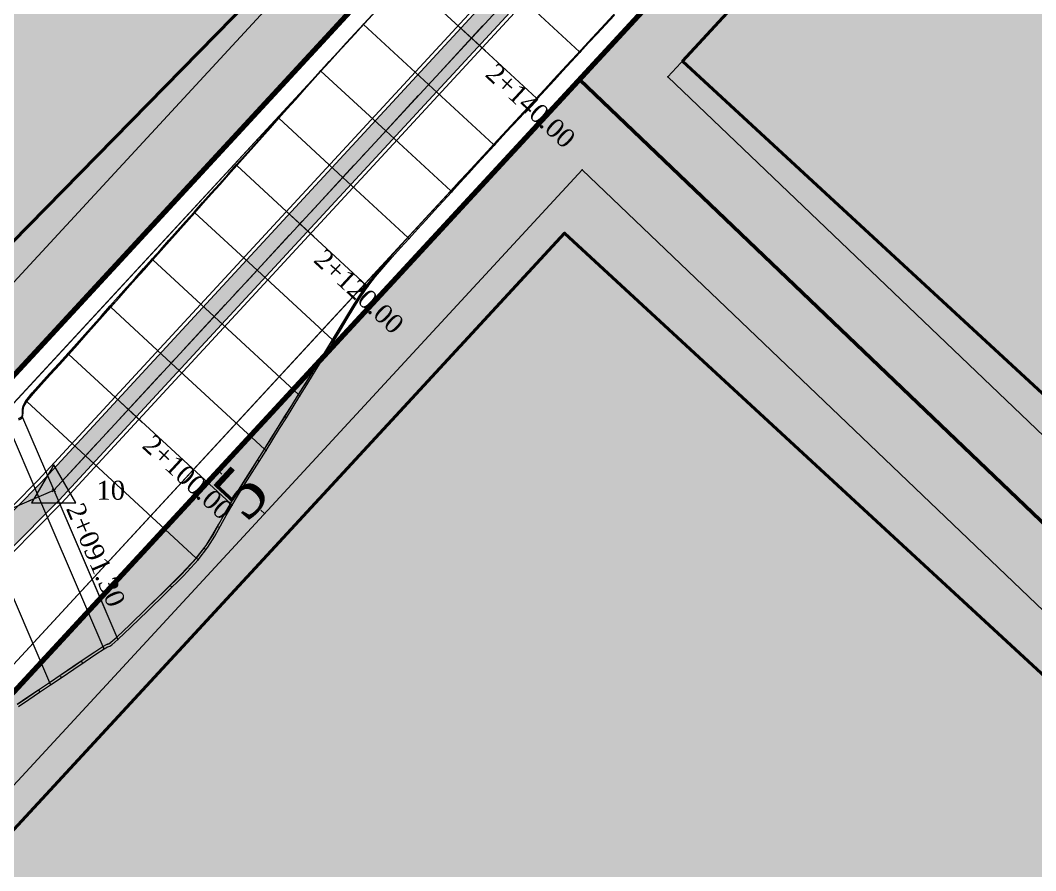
# Model space of a CAD drawing. Header units: metres. Extents: x 478603 to 489313, y 4282657 to 4289463.
# Drawn here: x 480019.6 to 480099.9, y 4286596.5 to 4286663.8 of the extents above; entities that cross this region are included whole.
import ezdxf

# ---------------------------------------------------------------- set-up
doc = ezdxf.new("R2010")
doc.units = ezdxf.units.M
for name, color, linetype, lineweight in [('102', 18, 'Continuous', 50), ('ADAKENARI', 18, 'Continuous', 0), ('EKS_2', 5, 'Continuous', 0), ('EKSENLER', 3, 'Continuous', 0), ('HDA_2', 30, 'Continuous', 0), ('HDO_2', 30, 'Continuous', 0), ('KALDIRIM', 11, 'Continuous', 0), ('KYA_2', 1, 'Continuous', 20), ('KYO_2', 1, 'Continuous', 20), ('P_ALAN', 143, 'Continuous', 0), ('P_U_KNL', 143, 'Continuous', 0), ('PARSEL_ALAN', 254, 'Continuous', 0), ('PARSEL_SERA_ALAN', 9, 'Continuous', 40), ('PL_ALİNMAN', 1, 'Continuous', 0), ('PL_ENKESIT', 1, 'Continuous', 0), ('PL_KM', 4, 'Continuous', 0), ('PL_KMYAZI', 30, 'Continuous', 0), ('PL_SEMBOL', 7, 'Continuous', 0), ('PL_SOME', 7, 'Continuous', 0), ('PL_TOTFKM', 7, 'Continuous', 0), ('RAKORDMAN', 3, 'Continuous', 0), ('ROL_CEPHE', 1, 'Continuous', 0), ('SEV_KYA_HDA', 3, 'Continuous', 0), ('SEV_KYO_HDO', 3, 'Continuous', 0), ('SNR_YAPIYAK', 18, 'Continuous', 0), ('YKA_2', 33, 'Continuous', 0), ('YKO_2', 33, 'Continuous', 0)]:
    doc.layers.add(name, color=color, linetype=linetype, lineweight=lineweight)
doc.styles.get("Standard").update_dxf_attribs({"font": 'times.ttf'})

# ---------------------------------------------------------------- blocks, each defined once
blk = doc.blocks.new('3')
at = {"layer": 'PL_SEMBOL'}
for p, q in [((0, 2), (-1.75, -1)), ((1.75, -1), (0, 2)), ((0.125, 0.125), (-0.125, -0.125)), ((-0.125, 0.125), (0.125, -0.125)), ((-1.75, -1), (1.75, -1))]:
    blk.add_line(p, q, dxfattribs=at)

msp = doc.modelspace()

# ---------------------------------------------------------------- hatches: boundary and pattern name
at = {"layer": 'P_ALAN'}
msp.add_hatch(color=256, dxfattribs=at).paths.add_polyline_path([(479966.483, 4286601.829), (479972.056, 4286602.26), (479977.621, 4286603.093), (479983.113, 4286604.319), (479988.503, 4286605.933), (479993.765, 4286607.926), (479998.872, 4286610.289), (480003.797, 4286613.01), (480008.517, 4286616.074), (480013.006, 4286619.467), (480017.243, 4286623.17), (480021.217, 4286627.178), (480093.779, 4286705.763), (480549.809, 4287199.572), (480551.173, 4287201.101), (480552.477, 4287202.669), (480553.727, 4287204.282), (480554.92, 4287205.937), (480556.055, 4287207.632), (480557.131, 4287209.365), (480558.146, 4287211.135), (480559.099, 4287212.939), (480560.883, 4287212.034), (480560.88, 4287212.027), (480559.898, 4287210.17), (480558.848, 4287208.34), (480557.736, 4287206.548), (480556.562, 4287204.795), (480555.329, 4287203.084), (480554.037, 4287201.417), (480552.688, 4287199.795), (480551.29, 4287198.228), (480095.248, 4286704.406), (480022.662, 4286625.795), (480018.612, 4286621.711), (480014.269, 4286617.914), (480009.666, 4286614.435), (480004.827, 4286611.294), (479999.776, 4286608.504), (479994.54, 4286606.081), (479989.145, 4286604.037), (479983.618, 4286602.382), (479977.987, 4286601.125), (479972.281, 4286600.272), (479966.534, 4286599.827)])
msp.add_hatch(color=256, dxfattribs=at).paths.add_polyline_path([(479966.483, 4286601.829), (479972.056, 4286602.26), (479977.621, 4286603.093), (479983.113, 4286604.319), (479988.503, 4286605.933), (479993.765, 4286607.926), (479998.872, 4286610.289), (480003.797, 4286613.01), (480008.517, 4286616.074), (480013.006, 4286619.467), (480017.243, 4286623.17), (480021.217, 4286627.178), (480093.779, 4286705.763), (480549.809, 4287199.572), (480551.173, 4287201.101), (480552.477, 4287202.669), (480553.727, 4287204.282), (480554.92, 4287205.937), (480556.055, 4287207.632), (480557.131, 4287209.365), (480558.146, 4287211.135), (480559.099, 4287212.939), (480560.883, 4287212.034), (480560.88, 4287212.027), (480559.898, 4287210.17), (480558.848, 4287208.34), (480557.736, 4287206.548), (480556.562, 4287204.795), (480555.329, 4287203.084), (480554.037, 4287201.417), (480552.688, 4287199.795), (480551.29, 4287198.228), (480095.248, 4286704.406), (480022.662, 4286625.795), (480018.612, 4286621.711), (480014.269, 4286617.914), (480009.666, 4286614.435), (480004.827, 4286611.294), (479999.776, 4286608.504), (479994.54, 4286606.081), (479989.145, 4286604.037), (479983.618, 4286602.382), (479977.987, 4286601.125), (479972.281, 4286600.272), (479966.534, 4286599.827)])
at = {"layer": 'PARSEL_ALAN'}
for points in [[(480078.311, 4286699.837), (479971.142, 4286804.883), (479900.346, 4286874.278), (479861.071, 4286808.338), (479812.842, 4286763.208), (479817.488, 4286745.78), (479905.098, 4286638.581), (479912.78, 4286632.567), (479936.619, 4286621.258), (479964.909, 4286615.632), (479987.515, 4286620.31), (480010.844, 4286629.888), (480018.861, 4286635.461)], [(480169.869, 4286557.575), (480063.817, 4286659.084), (480253.132, 4286864.087), (480260.136, 4286864.303), (480362.619, 4286766.297)], [(480169.869, 4286557.575), (480063.817, 4286659.084), (480010.797, 4286601.67), (479969.835, 4286582.554), (479961.602, 4286576.95), (479960.631, 4286570.264), (480064.323, 4286443.282)]]:
    msp.add_hatch(color=256, dxfattribs=at).paths.add_polyline_path(points)
at = {"layer": 'PARSEL_SERA_ALAN'}
for points in [[(480071.345, 4286699.663), (480010.865, 4286637.962), (480007.294, 4286641.462), (480000.574, 4286634.606), (479997.003, 4286638.106), (479990.283, 4286631.25), (479986.713, 4286634.75), (479979.993, 4286627.894), (479976.422, 4286631.394), (479969.702, 4286624.538), (479962.561, 4286631.538), (479955.841, 4286624.683), (479945.128, 4286635.183), (479938.408, 4286628.327), (479920.555, 4286645.827), (479913.835, 4286638.971), (479903.123, 4286649.471), (479909.843, 4286656.327), (479845.57, 4286719.327), (479852.29, 4286726.183), (479820.154, 4286757.683), (479880.634, 4286819.385), (479877.063, 4286822.885), (479890.503, 4286836.596), (479886.932, 4286840.096), (479900.372, 4286853.808), (479896.802, 4286857.308), (479903.522, 4286864.164)], [(480353.89, 4286767.722), (480170.712, 4286569.365), (480071.974, 4286660.547), (480255.152, 4286858.905)], [(480066.396, 4286452.897), (480052.29, 4286465.923), (480055.683, 4286469.596), (480034.524, 4286489.135), (480037.917, 4286492.808), (480009.706, 4286518.86), (480013.098, 4286522.534), (479984.887, 4286548.586), (479988.279, 4286552.259), (479967.121, 4286571.798), (479970.513, 4286575.471), (479977.566, 4286568.958), (479994.527, 4286587.325), (480001.58, 4286580.812), (480062.639, 4286646.931), (480161.377, 4286555.749)]]:
    msp.add_hatch(color=256, dxfattribs=at).paths.add_polyline_path(points)

# ---------------------------------------------------------------- linework, layer by layer
at = {"layer": '102'}
msp.add_line((480169.869, 4286557.575, 960.856), (480063.817, 4286659.084, 952.12), dxfattribs=at)
at = {"layer": 'ADAKENARI', "lineweight": 200}
for p, q in [((480251.027, 4286886.865), (480018.861, 4286635.461)), ((480010.797, 4286601.67), (480253.132, 4286864.087))]:
    msp.add_line(p, q, dxfattribs=at)
at = {"layer": 'EKS_2'}
for p in [(480055.279, 4286662.367, 951.682), (480051.887, 4286658.694, 951.813), (480048.494, 4286655.021, 951.944), (480045.102, 4286651.347, 952.075), (480041.71, 4286647.674, 952.205), (480038.318, 4286644.001, 952.336), (480034.926, 4286640.328, 952.467), (480031.533, 4286636.654, 952.597), (480028.141, 4286632.981, 952.728), (480024.749, 4286629.308, 952.859), (480021.044, 4286626.077, 952.989), (480022.239, 4286626.589, 952.955)]:
    msp.add_point(p, dxfattribs=at)
at = {"layer": 'EKSENLER'}
for p, q in [((480022.239, 4286626.59), (480259.349, 4286883.348)), ((479945.838, 4286593.788, 953.725), (480022.239, 4286626.59, 953.504))]:
    msp.add_line(p, q, dxfattribs=at)
at = {"layer": 'HDA_2'}
msp.add_polyline3d([(480019.362, 4286609.664, 952.861), (480020.199, 4286610.227, 952.839), (480021.044, 4286610.796, 952.816), (480021.912, 4286611.382, 952.793), (480022.82, 4286611.999, 952.769), (480023.744, 4286612.627, 952.745), (480024.65, 4286613.241, 952.721), (480025.487, 4286613.806, 952.698), (480026.131, 4286614.228, 952.682), (480026.419, 4286614.389, 952.674), (480026.525, 4286614.42, 952.672), (480026.6, 4286614.44, 952.67), (480026.764, 4286614.553, 952.666), (480027.228, 4286614.968, 952.653), (480028.255, 4286615.945, 952.639), (480029.581, 4286617.224, 952.622), (480030.991, 4286618.598, 952.604), (480032.362, 4286619.963, 952.586), (480033.524, 4286621.204, 952.57), (480034.289, 4286622.207, 952.542), (480034.835, 4286623.075, 952.52), (480035.302, 4286623.895, 952.499), (480035.751, 4286624.703, 952.479), (480036.218, 4286625.522, 952.458), (480036.728, 4286626.368, 952.437), (480037.266, 4286627.231, 952.414), (480037.814, 4286628.101, 952.392), (480038.364, 4286628.971, 952.369), (480038.912, 4286629.84, 952.347), (480039.454, 4286630.706, 952.324), (480039.993, 4286631.57, 952.302), (480040.53, 4286632.433, 952.28), (480041.068, 4286633.296, 952.257), (480041.606, 4286634.158, 952.235), (480042.145, 4286635.021, 952.213), (480042.686, 4286635.883, 952.19), (480043.226, 4286636.746, 952.168), (480043.764, 4286637.61, 952.146), (480044.3, 4286638.476, 952.123), (480044.829, 4286639.349, 952.101), (480045.357, 4286640.223, 952.078), (480045.887, 4286641.095, 952.056), (480046.426, 4286641.958, 952.034), (480046.994, 4286642.794, 952.012), (480047.614, 4286643.583, 951.986), (480048.262, 4286644.346, 951.961), (480048.92, 4286645.099, 951.935), (480049.584, 4286645.847, 951.91), (480050.252, 4286646.592, 951.885), (480050.927, 4286647.329, 951.858), (480051.606, 4286648.064, 951.832), (480052.285, 4286648.798, 951.806), (480052.965, 4286649.531, 951.78), (480053.644, 4286650.265, 951.754), (480054.323, 4286650.999, 951.728), (480055.002, 4286651.734, 951.702), (480055.68, 4286652.469, 951.675), (480056.358, 4286653.203, 951.649), (480057.037, 4286653.938, 951.623), (480057.715, 4286654.673, 951.597), (480058.393, 4286655.407, 951.571), (480059.072, 4286656.142, 951.545), (480059.75, 4286656.877, 951.519), (480060.429, 4286657.611, 951.492), (480061.107, 4286658.346, 951.466), (480061.786, 4286659.081, 951.44), (480062.464, 4286659.815, 951.414), (480063.142, 4286660.55, 951.388), (480063.821, 4286661.285, 951.362), (480064.499, 4286662.019, 951.336), (480065.178, 4286662.754, 951.31), (480065.856, 4286663.489, 951.283), (480066.535, 4286664.223, 951.257)], dxfattribs=at)
for p in [(480063.821, 4286661.285, 951.362), (480060.429, 4286657.611, 951.492), (480057.037, 4286653.938, 951.623), (480053.644, 4286650.265, 951.754), (480050.252, 4286646.592, 951.885), (480046.994, 4286642.794, 952.012), (480044.3, 4286638.476, 952.123), (480041.606, 4286634.158, 952.235), (480038.912, 4286629.84, 952.347), (480036.218, 4286625.522, 952.458), (480033.524, 4286621.204, 952.57), (480027.228, 4286614.968, 952.653), (480026.131, 4286614.228, 952.682), (480021.912, 4286611.382, 952.793)]:
    msp.add_point(p, dxfattribs=at)
at = {"layer": 'HDO_2'}
msp.add_polyline3d([(480019.484, 4286632.17, 952.789), (480019.648, 4286632.248, 952.784), (480019.764, 4286632.353, 952.78), (480019.801, 4286632.514, 952.768), (480019.804, 4286632.712, 952.753), (480019.813, 4286632.937, 952.736), (480019.875, 4286633.212, 952.716), (480020.091, 4286633.609, 952.682), (480020.595, 4286634.232, 952.661), (480021.256, 4286634.976, 952.634), (480021.971, 4286635.762, 952.606), (480022.7, 4286636.558, 952.578), (480023.416, 4286637.345, 952.549), (480024.101, 4286638.108, 952.522), (480024.766, 4286638.855, 952.496), (480025.425, 4286639.598, 952.469), (480026.082, 4286640.339, 952.443), (480026.74, 4286641.081, 952.417), (480027.402, 4286641.826, 952.391), (480028.067, 4286642.573, 952.364), (480028.733, 4286643.321, 952.337), (480029.399, 4286644.069, 952.311), (480030.065, 4286644.817, 952.284), (480030.73, 4286645.564, 952.258), (480031.395, 4286646.311, 952.231), (480032.06, 4286647.058, 952.205), (480032.724, 4286647.805, 952.178), (480033.389, 4286648.552, 952.152), (480034.054, 4286649.299, 952.125), (480034.719, 4286650.047, 952.099), (480035.384, 4286650.794, 952.072), (480036.049, 4286651.541, 952.046), (480036.714, 4286652.288, 952.019), (480037.379, 4286653.035, 951.993), (480038.044, 4286653.782, 951.966), (480038.709, 4286654.529, 951.94), (480039.374, 4286655.276, 951.913), (480040.038, 4286656.024, 951.887), (480040.702, 4286656.772, 951.86), (480041.366, 4286657.52, 951.834), (480042.03, 4286658.268, 951.807), (480042.695, 4286659.015, 951.781), (480043.363, 4286659.76, 951.754), (480044.035, 4286660.5, 951.728), (480044.709, 4286661.239, 951.702), (480045.384, 4286661.976, 951.676), (480046.06, 4286662.713, 951.649), (480046.737, 4286663.45, 951.623), (480047.414, 4286664.185, 951.597)], dxfattribs=at)
for p in [(480046.737, 4286663.45, 951.623), (480043.363, 4286659.76, 951.754), (480040.038, 4286656.024, 951.887), (480036.714, 4286652.288, 952.019), (480033.389, 4286648.552, 952.152), (480030.065, 4286644.817, 952.284), (480026.74, 4286641.081, 952.417), (480023.416, 4286637.345, 952.549), (480020.091, 4286633.609, 952.682), (480019.764, 4286632.353, 952.78)]:
    msp.add_point(p, dxfattribs=at)
at = {"layer": 'KALDIRIM'}
for p, q in [((480017.096, 4286631.339), (480254.207, 4286888.097)), ((480010.828, 4286603.916), (480253.344, 4286866.528))]:
    msp.add_line(p, q, dxfattribs=at)
at = {"layer": 'KYA_2'}
msp.add_polyline3d([(480019.442, 4286609.479, 954.878), (480020.278, 4286610.042, 954.858), (480021.123, 4286610.611, 954.837), (480021.991, 4286611.197, 954.816), (480022.901, 4286611.812, 954.805), (480023.825, 4286612.439, 954.793), (480024.731, 4286613.053, 954.782), (480025.569, 4286613.616, 954.772), (480026.213, 4286614.037, 954.764), (480026.5, 4286614.196, 954.761), (480026.605, 4286614.225, 954.76), (480026.679, 4286614.243, 954.759), (480026.843, 4286614.357, 954.757), (480027.311, 4286614.775, 954.751), (480028.347, 4286615.762, 954.708), (480029.687, 4286617.055, 954.653), (480031.111, 4286618.443, 954.594), (480032.494, 4286619.822, 954.536), (480033.664, 4286621.075, 954.485), (480034.431, 4286622.083, 954.409), (480034.974, 4286622.954, 954.347), (480035.437, 4286623.775, 954.291), (480035.881, 4286624.585, 954.235), (480036.344, 4286625.406, 954.179), (480036.852, 4286626.253, 954.134), (480037.388, 4286627.118, 954.089), (480037.935, 4286627.988, 954.043), (480038.484, 4286628.861, 953.997), (480039.03, 4286629.732, 953.951), (480039.57, 4286630.6, 953.894), (480040.106, 4286631.466, 953.837), (480040.641, 4286632.331, 953.78), (480041.176, 4286633.196, 953.724), (480041.711, 4286634.061, 953.667), (480042.247, 4286634.927, 953.602), (480042.784, 4286635.792, 953.536), (480043.321, 4286636.658, 953.471), (480043.857, 4286637.524, 953.406), (480044.389, 4286638.394, 953.34), (480044.917, 4286639.268, 953.301), (480045.443, 4286640.144, 953.262), (480045.971, 4286641.017, 953.223), (480046.51, 4286641.88, 953.184), (480047.077, 4286642.718, 953.145), (480047.698, 4286643.506, 953.129), (480048.347, 4286644.268, 953.114), (480049.007, 4286645.019, 953.098), (480049.671, 4286645.767, 953.083), (480050.339, 4286646.511, 953.067), (480051.012, 4286647.251, 952.998), (480051.687, 4286647.989, 952.929), (480052.363, 4286648.725, 952.86), (480053.04, 4286649.462, 952.791), (480053.715, 4286650.199, 952.722), (480054.391, 4286650.937, 952.654), (480055.066, 4286651.674, 952.586), (480055.741, 4286652.412, 952.518), (480056.417, 4286653.149, 952.45), (480057.092, 4286653.887, 952.382), (480057.769, 4286654.623, 952.338), (480058.446, 4286655.359, 952.294), (480059.123, 4286656.095, 952.251), (480059.801, 4286656.83, 952.207), (480060.478, 4286657.566, 952.163), (480061.155, 4286658.301, 952.126), (480061.833, 4286659.037, 952.089), (480062.511, 4286659.772, 952.052), (480063.188, 4286660.508, 952.015), (480063.866, 4286661.243, 951.977), (480064.544, 4286661.978, 951.952), (480065.223, 4286662.712, 951.926), (480065.901, 4286663.447, 951.901), (480066.58, 4286664.182, 951.875)], dxfattribs=at)
for p in [(480063.866, 4286661.243, 951.977), (480060.478, 4286657.566, 952.163), (480057.092, 4286653.887, 952.382), (480053.715, 4286650.199, 952.722), (480050.339, 4286646.511, 953.067), (480047.077, 4286642.718, 953.145), (480044.389, 4286638.394, 953.34), (480041.711, 4286634.061, 953.667), (480039.03, 4286629.732, 953.951), (480036.344, 4286625.406, 954.179), (480033.664, 4286621.075, 954.485), (480027.311, 4286614.775, 954.751), (480026.213, 4286614.037, 954.764), (480021.991, 4286611.197, 954.816)]:
    msp.add_point(p, dxfattribs=at)
at = {"layer": 'KYO_2'}
msp.add_polyline3d([(480019.45, 4286632.257, 953.714), (480019.613, 4286632.334, 953.714), (480019.728, 4286632.439, 953.713), (480019.758, 4286632.597, 953.706), (480019.754, 4286632.79, 953.698), (480019.755, 4286633.011, 953.689), (480019.808, 4286633.281, 953.678), (480020.019, 4286633.675, 953.66), (480020.522, 4286634.297, 953.637), (480021.182, 4286635.04, 953.608), (480021.898, 4286635.827, 953.577), (480022.628, 4286636.624, 953.546), (480023.345, 4286637.41, 953.516), (480024.03, 4286638.173, 953.483), (480024.696, 4286638.921, 953.45), (480025.355, 4286639.663, 953.419), (480026.012, 4286640.403, 953.387), (480026.671, 4286641.144, 953.355), (480027.335, 4286641.888, 953.306), (480028.001, 4286642.634, 953.258), (480028.669, 4286643.38, 953.209), (480029.336, 4286644.126, 953.161), (480030.004, 4286644.873, 953.112), (480030.671, 4286645.618, 953.062), (480031.337, 4286646.364, 953.013), (480032.004, 4286647.11, 952.963), (480032.67, 4286647.855, 952.913), (480033.337, 4286648.601, 952.864), (480034.004, 4286649.346, 952.808), (480034.671, 4286650.091, 952.752), (480035.338, 4286650.836, 952.697), (480036.005, 4286651.581, 952.641), (480036.672, 4286652.326, 952.586), (480037.34, 4286653.071, 952.522), (480038.007, 4286653.816, 952.459), (480038.675, 4286654.56, 952.396), (480039.343, 4286655.305, 952.333), (480040.01, 4286656.05, 952.269), (480040.677, 4286656.795, 952.206), (480041.344, 4286657.541, 952.143), (480042.011, 4286658.286, 952.08), (480042.679, 4286659.031, 952.016), (480043.348, 4286659.773, 951.953), (480044.021, 4286660.512, 951.911), (480044.696, 4286661.248, 951.868), (480045.372, 4286661.984, 951.825), (480046.049, 4286662.72, 951.782), (480046.728, 4286663.458, 951.739), (480047.412, 4286664.197, 951.692)], dxfattribs=at)
for p in [(480046.728, 4286663.458, 951.739), (480043.348, 4286659.773, 951.953), (480040.01, 4286656.05, 952.269), (480036.672, 4286652.326, 952.586), (480033.337, 4286648.601, 952.864), (480030.004, 4286644.873, 953.112), (480026.671, 4286641.144, 953.355), (480023.345, 4286637.41, 953.516), (480020.019, 4286633.675, 953.66), (480019.728, 4286632.439, 953.713)]:
    msp.add_point(p, dxfattribs=at)
at = {"layer": 'P_ALAN'}
for points in [[(480017.243, 4286623.17, 0), (480021.217, 4286627.178, 0), (480093.779, 4286705.763, 0)], [(480017.243, 4286623.17, 0), (480021.217, 4286627.178, 0), (480093.779, 4286705.763, 0)], [(480017.243, 4286623.17, 0), (480021.217, 4286627.178, 0), (480093.779, 4286705.763, 0)], [(480017.243, 4286623.17, 0), (480021.217, 4286627.178, 0), (480093.779, 4286705.763, 0)], [(480017.243, 4286623.17, 0), (480021.217, 4286627.178, 0), (480093.779, 4286705.763, 0)], [(480017.243, 4286623.17, 0), (480021.217, 4286627.178, 0), (480093.779, 4286705.763, 0)], [(480095.248, 4286704.406, 0), (480022.662, 4286625.795, 0), (480018.612, 4286621.711, 0)], [(480095.248, 4286704.406, 0), (480022.662, 4286625.795, 0), (480018.612, 4286621.711, 0)], [(480095.248, 4286704.406, 0), (480022.662, 4286625.795, 0), (480018.612, 4286621.711, 0)], [(480095.248, 4286704.406, 0), (480022.662, 4286625.795, 0), (480018.612, 4286621.711, 0)], [(480095.248, 4286704.406, 0), (480022.662, 4286625.795, 0), (480018.612, 4286621.711, 0)], [(480095.248, 4286704.406, 0), (480022.662, 4286625.795, 0), (480018.612, 4286621.711, 0)]]:
    msp.add_polyline3d(points, dxfattribs=at)
at = {"layer": 'P_U_KNL'}
for points in [[(480558.832, 4287213.074, 0), (480557.883, 4287211.28, 0), (480556.873, 4287209.519, 0), (480555.803, 4287207.795, 0), (480554.673, 4287206.108, 0), (480553.486, 4287204.462, 0), (480552.243, 4287202.857, 0), (480550.945, 4287201.297, 0), (480549.587, 4287199.773, 0), (480093.558, 4286705.967, 0), (480021, 4286627.386, 0), (480017.037, 4286623.389, 0), (480012.817, 4286619.699, 0), (480008.344, 4286616.32, 0), (480003.643, 4286613.267, 0), (479998.736, 4286610.557, 0), (479993.649, 4286608.203, 0), (479988.407, 4286606.217, 0), (479983.037, 4286604.609, 0), (479977.566, 4286603.388, 0), (479972.022, 4286602.559, 0), (479966.475, 4286602.13, 0)], [(480559.099, 4287212.939, 0), (480558.146, 4287211.135, 0), (480557.131, 4287209.365, 0), (480556.055, 4287207.632, 0), (480554.92, 4287205.937, 0), (480553.727, 4287204.282, 0), (480552.477, 4287202.669, 0), (480551.173, 4287201.101, 0), (480549.809, 4287199.572, 0), (480093.779, 4286705.763, 0), (480021.217, 4286627.178, 0), (480017.243, 4286623.17, 0), (480013.006, 4286619.467, 0), (480008.517, 4286616.074, 0), (480003.797, 4286613.01, 0), (479998.872, 4286610.289, 0), (479993.765, 4286607.926, 0), (479988.503, 4286605.933, 0), (479983.113, 4286604.319, 0), (479977.621, 4286603.093, 0), (479972.056, 4286602.26, 0), (479966.483, 4286601.829, 0)], [(480559.099, 4287212.939, 0), (480558.146, 4287211.135, 0), (480557.131, 4287209.365, 0), (480556.055, 4287207.632, 0), (480554.92, 4287205.937, 0), (480553.727, 4287204.282, 0), (480552.477, 4287202.669, 0), (480551.173, 4287201.101, 0), (480549.809, 4287199.572, 0), (480093.779, 4286705.763, 0), (480021.217, 4286627.178, 0), (480017.243, 4286623.17, 0), (480013.006, 4286619.467, 0), (480008.517, 4286616.074, 0), (480003.797, 4286613.01, 0), (479998.872, 4286610.289, 0), (479993.765, 4286607.926, 0), (479988.503, 4286605.933, 0), (479983.113, 4286604.319, 0), (479977.621, 4286603.093, 0), (479972.056, 4286602.26, 0), (479966.483, 4286601.829, 0)], [(480560.883, 4287212.034, 0), (480560.88, 4287212.027, 0), (480559.898, 4287210.17, 0), (480558.848, 4287208.34, 0), (480557.736, 4287206.548, 0), (480556.562, 4287204.795, 0), (480555.329, 4287203.084, 0), (480554.037, 4287201.417, 0), (480552.688, 4287199.795, 0), (480551.29, 4287198.228, 0), (480095.248, 4286704.406, 0), (480022.662, 4286625.795, 0), (480018.612, 4286621.711, 0), (480014.269, 4286617.914, 0), (480009.666, 4286614.435, 0), (480004.827, 4286611.294, 0), (479999.776, 4286608.504, 0), (479994.54, 4286606.081, 0), (479989.145, 4286604.037, 0), (479983.618, 4286602.382, 0), (479977.987, 4286601.125, 0), (479972.281, 4286600.272, 0), (479966.534, 4286599.827, 0)], [(480561.151, 4287211.899, 0), (480561.146, 4287211.889, 0), (480560.161, 4287210.025, 0), (480559.106, 4287208.186, 0), (480557.988, 4287206.385, 0), (480556.809, 4287204.624, 0), (480555.569, 4287202.905, 0), (480554.271, 4287201.229, 0), (480552.915, 4287199.599, 0), (480551.512, 4287198.026, 0), (480095.468, 4286704.203, 0), (480022.879, 4286625.588, 0), (480018.818, 4286621.492, 0), (480014.458, 4286617.681, 0), (480009.838, 4286614.19, 0), (480004.981, 4286611.036, 0), (479999.912, 4286608.236, 0), (479994.657, 4286605.804, 0), (479989.241, 4286603.753, 0), (479983.694, 4286602.092, 0), (479978.042, 4286600.83, 0), (479972.315, 4286599.974, 0), (479966.541, 4286599.527, 0)]]:
    msp.add_polyline3d(points, dxfattribs=at)
at = {"layer": 'PARSEL_ALAN'}
for points in [[(480078.311, 4286699.837, 949.453), (479971.142, 4286804.883, 942.48), (479900.346, 4286874.278, 938.919), (479861.071, 4286808.338, 940.332), (479812.842, 4286763.208, 942.702), (479817.488, 4286745.78, 943.927), (479905.098, 4286638.581, 951.84), (479912.78, 4286632.567, 952.22), (479936.619, 4286621.258, 953.175), (479964.909, 4286615.632, 953.915), (479987.515, 4286620.31, 953.963), (480010.844, 4286629.888, 953.782), (480018.861, 4286635.461, 953.558), (480078.311, 4286699.837, 949.453)], [(480078.311, 4286699.837, 0), (479971.142, 4286804.883, 0), (479900.346, 4286874.278, 0), (479861.071, 4286808.338, 0), (479812.842, 4286763.208, 0), (479817.488, 4286745.78, 0), (479905.098, 4286638.581, 0), (479912.78, 4286632.567, 0), (479936.619, 4286621.258, 0), (479964.909, 4286615.632, 0), (479987.515, 4286620.31, 0), (480010.844, 4286629.888, 0), (480018.861, 4286635.461, 0), (480078.311, 4286699.837, 0)], [(480169.869, 4286557.575, 960.856), (480063.817, 4286659.084, 952.12), (480253.132, 4286864.087, 961.19), (480260.136, 4286864.303, 961.547), (480362.619, 4286766.297, 966.888), (480169.869, 4286557.575, 960.856)], [(480169.869, 4286557.575, 0), (480063.817, 4286659.084, 0), (480253.132, 4286864.087, 0), (480260.136, 4286864.303, 0), (480362.619, 4286766.297, 0), (480169.869, 4286557.575, 0)], [(480169.869, 4286557.575, 960.856), (480063.817, 4286659.084, 952.12), (480010.797, 4286601.67, 955.085), (479969.835, 4286582.554, 954.815), (479961.602, 4286576.95, 954.642), (479960.631, 4286570.264, 954.772), (480064.323, 4286443.282, 961.532), (480169.869, 4286557.575, 960.856)], [(480169.869, 4286557.575, 0), (480063.817, 4286659.084, 0), (480010.797, 4286601.67, 0), (479969.835, 4286582.554, 0), (479961.602, 4286576.95, 0), (479960.631, 4286570.264, 0), (480064.323, 4286443.282, 0), (480169.869, 4286557.575, 0)]]:
    msp.add_polyline3d(points, close=True, dxfattribs=at)
at = {"layer": 'PARSEL_SERA_ALAN'}
msp.add_polyline3d([(479903.522, 4286864.164, 0), (480071.345, 4286699.663, 0), (480071.345, 4286699.663, 0), (480010.865, 4286637.962, 0), (480007.294, 4286641.462, 0), (480000.574, 4286634.606, 0), (479997.003, 4286638.106, 0), (479990.283, 4286631.25, 0), (479986.713, 4286634.75, 0), (479979.993, 4286627.894, 0), (479976.422, 4286631.394, 0), (479969.702, 4286624.538, 0), (479962.561, 4286631.538, 0), (479955.841, 4286624.683, 0)], dxfattribs=at)
msp.add_polyline3d([(479903.522, 4286864.164, 0), (480071.345, 4286699.663, 0), (480071.345, 4286699.663, 0), (480010.865, 4286637.962, 0), (480007.294, 4286641.462, 0), (480000.574, 4286634.606, 0), (479997.003, 4286638.106, 0), (479990.283, 4286631.25, 0), (479986.713, 4286634.75, 0), (479979.993, 4286627.894, 0), (479976.422, 4286631.394, 0), (479969.702, 4286624.538, 0), (479962.561, 4286631.538, 0), (479955.841, 4286624.683, 0)], dxfattribs=at)
for points in [[(480353.89, 4286767.722, 0), (480170.712, 4286569.365, 0), (480071.974, 4286660.547, 0), (480255.152, 4286858.905, 0), (480353.89, 4286767.722, 0)], [(480353.89, 4286767.722, 0), (480170.712, 4286569.365, 0), (480071.974, 4286660.547, 0), (480255.152, 4286858.905, 0), (480353.89, 4286767.722, 0)], [(480066.396, 4286452.897, 0), (480052.29, 4286465.923, 0), (480055.683, 4286469.596, 0), (480034.524, 4286489.135, 0), (480037.917, 4286492.808, 0), (480009.706, 4286518.86, 0), (480013.098, 4286522.534, 0), (479984.887, 4286548.586, 0), (479988.279, 4286552.259, 0), (479967.121, 4286571.798, 0), (479970.513, 4286575.471, 0), (479977.566, 4286568.958, 0), (479994.527, 4286587.325, 0), (480001.58, 4286580.812, 0), (480062.639, 4286646.931, 0), (480161.377, 4286555.749, 0), (480066.396, 4286452.897, 0)], [(480066.396, 4286452.897, 0), (480052.29, 4286465.923, 0), (480055.683, 4286469.596, 0), (480034.524, 4286489.135, 0), (480037.917, 4286492.808, 0), (480009.706, 4286518.86, 0), (480013.098, 4286522.534, 0), (479984.887, 4286548.586, 0), (479988.279, 4286552.259, 0), (479967.121, 4286571.798, 0), (479970.513, 4286575.471, 0), (479977.566, 4286568.958, 0), (479994.527, 4286587.325, 0), (480001.58, 4286580.812, 0), (480062.639, 4286646.931, 0), (480161.377, 4286555.749, 0), (480066.396, 4286452.897, 0)]]:
    msp.add_polyline3d(points, close=True, dxfattribs=at)
at = {"layer": 'PL_ALİNMAN'}
for p, q in [((480052.769, 4286659.649), (480056.161, 4286663.322)), ((480051.751, 4286658.547), (480052.09, 4286658.914)), ((480047.68, 4286654.139), (480051.073, 4286657.812)), ((480046.663, 4286653.037), (480047.002, 4286653.405)), ((480042.592, 4286648.629), (480045.984, 4286652.303)), ((480041.574, 4286647.527), (480041.914, 4286647.895)), ((480037.504, 4286643.119), (480040.896, 4286646.793)), ((480036.486, 4286642.017), (480036.825, 4286642.385)), ((480032.416, 4286637.609), (480035.808, 4286641.283)), ((480031.398, 4286636.507), (480031.737, 4286636.875)), ((480027.327, 4286632.099), (480030.719, 4286635.773)), ((480026.31, 4286630.998), (480026.649, 4286631.365)), ((480022.239, 4286626.59), (480025.631, 4286630.263)), ((480020.268, 4286625.744), (480020.728, 4286625.941)), ((480021.647, 4286626.335), (480022.239, 4286626.59))]:
    msp.add_line(p, q, dxfattribs=at)
at = {"layer": 'PL_ENKESIT'}
for points in [[(480053.528, 4286670.79, 951.198), (480053.528, 4286670.79, 951.412), (480058.671, 4286666.041, 951.552), (480063.814, 4286661.291, 951.412), (480063.821, 4286661.285, 951.362), (480063.866, 4286661.243, 951.977)], [(480050.128, 4286667.124, 951.506), (480050.129, 4286667.123, 951.492), (480050.136, 4286667.116, 951.542), (480055.279, 4286662.367, 951.682), (480060.421, 4286657.618, 951.542), (480060.429, 4286657.611, 951.492), (480060.478, 4286657.566, 952.163)], [(480046.728, 4286663.458, 951.739), (480046.737, 4286663.45, 951.623), (480046.744, 4286663.443, 951.673), (480051.887, 4286658.694, 951.813), (480057.029, 4286653.945, 951.673), (480057.037, 4286653.938, 951.623), (480057.092, 4286653.887, 952.382)], [(480043.348, 4286659.773, 951.953), (480043.363, 4286659.76, 951.754), (480043.37, 4286659.753, 951.804), (480048.494, 4286655.021, 951.944), (480053.637, 4286650.272, 951.804), (480053.644, 4286650.265, 951.754), (480053.715, 4286650.199, 952.722)], [(480040.01, 4286656.05, 952.269), (480040.038, 4286656.024, 951.887), (480040.046, 4286656.017, 951.937), (480045.102, 4286651.347, 952.075), (480050.245, 4286646.598, 951.935), (480050.252, 4286646.592, 951.885), (480050.339, 4286646.511, 953.067)], [(480036.672, 4286652.326, 952.586), (480036.714, 4286652.288, 952.019), (480036.721, 4286652.281, 952.069), (480041.71, 4286647.674, 952.205), (480046.987, 4286642.801, 952.062), (480046.994, 4286642.794, 952.012), (480047.077, 4286642.718, 953.145)], [(480033.337, 4286648.601, 952.864), (480033.389, 4286648.552, 952.152), (480033.397, 4286648.546, 952.202), (480038.318, 4286644.001, 952.336), (480044.293, 4286638.483, 952.173), (480044.3, 4286638.476, 952.123), (480044.389, 4286638.394, 953.34)], [(480030.004, 4286644.873, 953.112), (480030.065, 4286644.817, 952.284), (480030.072, 4286644.81, 952.334), (480034.926, 4286640.328, 952.467), (480041.599, 4286634.165, 952.285), (480041.606, 4286634.158, 952.235), (480041.711, 4286634.061, 953.667)], [(480026.671, 4286641.144, 953.355), (480026.74, 4286641.081, 952.417), (480026.748, 4286641.074, 952.467), (480031.533, 4286636.654, 952.597), (480038.905, 4286629.847, 952.397), (480038.912, 4286629.84, 952.347), (480039.03, 4286629.732, 953.951)], [(480023.345, 4286637.41, 953.516), (480023.416, 4286637.345, 952.549), (480023.423, 4286637.338, 952.599), (480028.141, 4286632.981, 952.728), (480036.21, 4286625.529, 952.508), (480036.218, 4286625.522, 952.458), (480036.344, 4286625.406, 954.179)], [(480020.019, 4286633.675, 953.66), (480020.091, 4286633.609, 952.682), (480020.098, 4286633.602, 952.732), (480024.749, 4286629.308, 952.859), (480033.516, 4286621.211, 952.62), (480033.524, 4286621.204, 952.57), (480033.664, 4286621.075, 954.485)], [(480019.728, 4286632.439, 953.713), (480019.764, 4286632.353, 952.78), (480019.768, 4286632.344, 952.83), (480022.239, 4286626.589, 952.955), (480027.224, 4286614.977, 952.703), (480027.228, 4286614.968, 952.653), (480027.311, 4286614.775, 954.751)], [(480018.544, 4286631.901, 953.719), (480018.579, 4286631.818, 952.815), (480018.583, 4286631.809, 952.865), (480021.044, 4286626.077, 952.989), (480026.127, 4286614.237, 952.732), (480026.131, 4286614.228, 952.682), (480026.213, 4286614.037, 954.764)], [(480013.958, 4286629.908, 953.795), (480013.991, 4286629.83, 952.946), (480013.995, 4286629.821, 952.996), (480016.45, 4286624.104, 953.12), (480021.908, 4286611.392, 952.843), (480021.912, 4286611.382, 952.793), (480021.991, 4286611.197, 954.816)]]:
    msp.add_polyline3d(points, dxfattribs=at)
at = {"layer": 'PL_KM'}
for p, q in [((480056.381, 4286661.35), (480054.177, 4286663.385)), ((480042.812, 4286646.656), (480040.608, 4286648.692)), ((480029.243, 4286631.963), (480027.039, 4286633.999))]:
    msp.add_line(p, q, dxfattribs=at)
at = {"layer": 'PL_SOME'}
msp.add_point((480022.239, 4286626.59), dxfattribs=at)
at = {"layer": 'RAKORDMAN'}
for p, q in [((480044.264, 4286660.758, 891.144), (480089.836, 4286710.105, 926.764)), ((480047.502, 4286643.628, 894.045), (480095.372, 4286695.465, 921.954)), ((480016.701, 4286630.955, 806.397), (480044.264, 4286660.758, 891.144)), ((480010.828, 4286603.916, 890.354), (480047.502, 4286643.628, 894.045))]:
    msp.add_line(p, q, dxfattribs=at)
for p in [(480044.264, 4286660.758, 891.144), (480047.502, 4286643.628, 894.045)]:
    msp.add_point(p, dxfattribs=at)
at = {"layer": 'ROL_CEPHE'}
for p, q in [((480035.246, 4286628.146), (480035.54, 4286627.875)), ((480038.92, 4286624.754), (480038.626, 4286625.025))]:
    msp.add_line(p, q, dxfattribs=at)
at = {"layer": 'SEV_KYA_HDA'}
for p, q in [((480065.901, 4286663.447, 951.901), (480065.856, 4286663.489, 951.283)), ((480064.544, 4286661.978, 951.952), (480064.522, 4286661.999, 951.644)), ((480063.188, 4286660.508, 952.015), (480063.142, 4286660.55, 951.388)), ((480061.833, 4286659.037, 952.089), (480061.809, 4286659.059, 951.764)), ((480060.478, 4286657.566, 952.163), (480060.429, 4286657.611, 951.492)), ((480059.123, 4286656.095, 952.251), (480059.098, 4286656.118, 951.898)), ((480057.769, 4286654.623, 952.338), (480057.715, 4286654.673, 951.597)), ((480056.417, 4286653.149, 952.45), (480056.387, 4286653.176, 952.05)), ((480055.066, 4286651.674, 952.586), (480055.002, 4286651.734, 951.702)), ((480053.715, 4286650.199, 952.722), (480053.68, 4286650.232, 952.238)), ((480052.363, 4286648.725, 952.86), (480052.285, 4286648.798, 951.806)), ((480051.012, 4286647.251, 952.998), (480050.97, 4286647.29, 952.428)), ((480049.671, 4286645.767, 953.083), (480049.584, 4286645.847, 951.91)), ((480048.347, 4286644.268, 953.114), (480048.304, 4286644.307, 952.537)), ((480047.077, 4286642.718, 953.145), (480046.994, 4286642.794, 952.012)), ((480045.971, 4286641.017, 953.223), (480045.929, 4286641.056, 952.64)), ((480044.917, 4286639.268, 953.301), (480044.829, 4286639.349, 952.101)), ((480043.857, 4286637.525, 953.406), (480043.811, 4286637.567, 952.776)), ((480042.785, 4286635.792, 953.536), (480042.686, 4286635.884, 952.19)), ((480041.711, 4286634.061, 953.667), (480041.659, 4286634.11, 952.951)), ((480040.64, 4286632.328, 953.781), (480040.529, 4286632.431, 952.28)), ((480039.568, 4286630.596, 953.894), (480039.51, 4286630.649, 953.109)), ((480038.489, 4286628.87, 953.997), (480038.37, 4286628.98, 952.369)), ((480037.407, 4286627.147, 954.087), (480037.345, 4286627.204, 953.25)), ((480036.344, 4286625.406, 954.179), (480036.218, 4286625.522, 952.458)), ((480035.343, 4286623.608, 954.302), (480035.276, 4286623.67, 953.403)), ((480034.272, 4286621.874, 954.425), (480034.133, 4286622.003, 952.548)), ((480032.982, 4286620.344, 954.515), (480032.911, 4286620.409, 953.547)), ((480031.583, 4286618.913, 954.574), (480031.44, 4286619.045, 952.598)), ((480026.213, 4286614.037, 954.764), (480026.172, 4286614.133, 953.723)), ((480024.521, 4286612.91, 954.785), (480024.44, 4286613.099, 952.726)), ((480022.835, 4286611.768, 954.806), (480022.794, 4286611.861, 953.788)), ((480021.148, 4286610.627, 954.837), (480021.068, 4286610.813, 952.816))]:
    msp.add_line(p, q, dxfattribs=at)
at = {"layer": 'SEV_KYO_HDO'}
for p, q in [((480046.05, 4286662.722, 951.782), (480046.055, 4286662.718, 951.716)), ((480044.697, 4286661.25, 951.868), (480044.709, 4286661.239, 951.702)), ((480043.348, 4286659.773, 951.953), (480043.355, 4286659.766, 951.854)), ((480042.011, 4286658.286, 952.08), (480042.03, 4286658.268, 951.807)), ((480040.677, 4286656.795, 952.206), (480040.69, 4286656.783, 952.033)), ((480039.343, 4286655.305, 952.333), (480039.374, 4286655.276, 951.913)), ((480038.007, 4286653.816, 952.459), (480038.026, 4286653.799, 952.213)), ((480036.672, 4286652.326, 952.586), (480036.714, 4286652.288, 952.019)), ((480035.338, 4286650.836, 952.697), (480035.361, 4286650.815, 952.385)), ((480034.004, 4286649.346, 952.808), (480034.054, 4286649.299, 952.125)), ((480032.67, 4286647.855, 952.913), (480032.697, 4286647.83, 952.546)), ((480031.337, 4286646.364, 953.013), (480031.395, 4286646.311, 952.231)), ((480030.004, 4286644.873, 953.112), (480030.034, 4286644.845, 952.698)), ((480028.67, 4286643.382, 953.209), (480028.735, 4286643.322, 952.337)), ((480027.337, 4286641.891, 953.306), (480027.371, 4286641.859, 952.848)), ((480026.007, 4286640.397, 953.387), (480026.076, 4286640.333, 952.443)), ((480024.679, 4286638.901, 953.451), (480024.714, 4286638.868, 952.974)), ((480023.345, 4286637.41, 953.516), (480023.416, 4286637.345, 952.549)), ((480021.996, 4286635.934, 953.573), (480022.032, 4286635.9, 953.088)), ((480020.656, 4286634.448, 953.631), (480020.729, 4286634.382, 952.655)), ((480019.751, 4286632.562, 953.708), (480019.776, 4286632.539, 953.238))]:
    msp.add_line(p, q, dxfattribs=at)
at = {"layer": 'SNR_YAPIYAK'}
for p, q in [((480070.822, 4286659.3, 960.856), (480255.382, 4286859.154, 960.856)), ((480015.559, 4286639.254, 942.702), (480071.345, 4286699.663, 942.702)), ((480169.649, 4286564.706, 960.856), (480070.822, 4286659.3, 960.856)), ((480064.037, 4286651.952, 954.772), (480013.803, 4286597.556, 954.772)), ((480162.864, 4286557.359, 954.772), (480064.037, 4286651.952, 954.772))]:
    msp.add_line(p, q, dxfattribs=at)
for p in [(480070.822, 4286659.3, 952.12), (480070.822, 4286659.3, 952.12), (480064.037, 4286651.952, 952.12), (480064.037, 4286651.952, 952.12)]:
    msp.add_point(p, dxfattribs=at)
at = {"layer": 'YKA_2'}
msp.add_polyline3d([(480019.358, 4286609.673, 952.911), (480020.195, 4286610.236, 952.889), (480021.04, 4286610.806, 952.866), (480021.908, 4286611.392, 952.843), (480022.816, 4286612.008, 952.819), (480023.74, 4286612.636, 952.795), (480024.646, 4286613.251, 952.771), (480025.483, 4286613.815, 952.748), (480026.127, 4286614.237, 952.732), (480026.415, 4286614.398, 952.724), (480026.521, 4286614.429, 952.722), (480026.597, 4286614.449, 952.72), (480026.76, 4286614.562, 952.716), (480027.224, 4286614.977, 952.703), (480028.25, 4286615.954, 952.689), (480029.576, 4286617.232, 952.672), (480030.985, 4286618.605, 952.654), (480032.355, 4286619.97, 952.636), (480033.516, 4286621.211, 952.62), (480034.282, 4286622.214, 952.592), (480034.827, 4286623.082, 952.57), (480035.295, 4286623.902, 952.549), (480035.743, 4286624.71, 952.529), (480036.21, 4286625.529, 952.508), (480036.721, 4286626.375, 952.487), (480037.259, 4286627.238, 952.464), (480037.806, 4286628.107, 952.442), (480038.357, 4286628.978, 952.419), (480038.905, 4286629.847, 952.397), (480039.447, 4286630.713, 952.374), (480039.986, 4286631.577, 952.352), (480040.523, 4286632.44, 952.33), (480041.061, 4286633.303, 952.307), (480041.599, 4286634.165, 952.285), (480042.138, 4286635.028, 952.263), (480042.678, 4286635.89, 952.24), (480043.218, 4286636.753, 952.218), (480043.757, 4286637.616, 952.196), (480044.293, 4286638.483, 952.173), (480044.822, 4286639.356, 952.151), (480045.349, 4286640.23, 952.128), (480045.879, 4286641.102, 952.106), (480046.419, 4286641.964, 952.084), (480046.987, 4286642.801, 952.062), (480047.606, 4286643.59, 952.036), (480048.254, 4286644.353, 952.011), (480048.913, 4286645.106, 951.985), (480049.577, 4286645.854, 951.96), (480050.245, 4286646.598, 951.935), (480050.92, 4286647.336, 951.908), (480051.598, 4286648.071, 951.882), (480052.278, 4286648.804, 951.856), (480052.958, 4286649.538, 951.83), (480053.637, 4286650.272, 951.804), (480054.316, 4286651.006, 951.778), (480054.994, 4286651.741, 951.752), (480055.673, 4286652.475, 951.725), (480056.351, 4286653.21, 951.699), (480057.029, 4286653.945, 951.673), (480057.708, 4286654.68, 951.647), (480058.386, 4286655.414, 951.621), (480059.064, 4286656.149, 951.595), (480059.743, 4286656.884, 951.569), (480060.421, 4286657.618, 951.542), (480061.1, 4286658.353, 951.516), (480061.778, 4286659.087, 951.49), (480062.457, 4286659.822, 951.464), (480063.135, 4286660.557, 951.438), (480063.814, 4286661.291, 951.412), (480064.492, 4286662.026, 951.386), (480065.17, 4286662.761, 951.36), (480065.849, 4286663.495, 951.333), (480066.527, 4286664.23, 951.307)], dxfattribs=at)
for p in [(480063.814, 4286661.291, 951.412), (480060.421, 4286657.618, 951.542), (480057.029, 4286653.945, 951.673), (480053.637, 4286650.272, 951.804), (480050.245, 4286646.598, 951.935), (480046.987, 4286642.801, 952.062), (480044.293, 4286638.483, 952.173), (480041.599, 4286634.165, 952.285), (480038.905, 4286629.847, 952.397), (480036.21, 4286625.529, 952.508), (480033.516, 4286621.211, 952.62), (480027.224, 4286614.977, 952.703), (480026.127, 4286614.237, 952.732), (480021.908, 4286611.392, 952.843)]:
    msp.add_point(p, dxfattribs=at)
at = {"layer": 'YKO_2'}
msp.add_polyline3d([(480019.488, 4286632.161, 952.839), (480019.652, 4286632.238, 952.834), (480019.768, 4286632.344, 952.83), (480019.805, 4286632.505, 952.818), (480019.809, 4286632.704, 952.803), (480019.819, 4286632.93, 952.786), (480019.881, 4286633.205, 952.766), (480020.098, 4286633.602, 952.732), (480020.603, 4286634.225, 952.711), (480021.263, 4286634.969, 952.684), (480021.979, 4286635.755, 952.656), (480022.707, 4286636.552, 952.628), (480023.423, 4286637.338, 952.599), (480024.108, 4286638.101, 952.572), (480024.774, 4286638.849, 952.546), (480025.432, 4286639.591, 952.519), (480026.089, 4286640.332, 952.493), (480026.748, 4286641.074, 952.467), (480027.41, 4286641.819, 952.44), (480028.075, 4286642.566, 952.414), (480028.74, 4286643.314, 952.387), (480029.406, 4286644.062, 952.361), (480030.072, 4286644.81, 952.334), (480030.737, 4286645.557, 952.308), (480031.402, 4286646.304, 952.281), (480032.067, 4286647.051, 952.255), (480032.732, 4286647.798, 952.228), (480033.397, 4286648.546, 952.202), (480034.061, 4286649.293, 952.175), (480034.726, 4286650.04, 952.149), (480035.391, 4286650.787, 952.122), (480036.056, 4286651.534, 952.096), (480036.721, 4286652.281, 952.069), (480037.386, 4286653.028, 952.043), (480038.051, 4286653.775, 952.016), (480038.716, 4286654.522, 951.99), (480039.381, 4286655.27, 951.963), (480040.046, 4286656.017, 951.937), (480040.71, 4286656.765, 951.91), (480041.374, 4286657.513, 951.884), (480042.038, 4286658.261, 951.857), (480042.703, 4286659.008, 951.831), (480043.37, 4286659.753, 951.804), (480044.042, 4286660.494, 951.778), (480044.717, 4286661.232, 951.752), (480045.392, 4286661.97, 951.726), (480046.068, 4286662.707, 951.699), (480046.744, 4286663.443, 951.673), (480047.421, 4286664.177, 951.647)], dxfattribs=at)
for p in [(480046.744, 4286663.443, 951.673), (480043.37, 4286659.753, 951.804), (480040.046, 4286656.017, 951.937), (480036.721, 4286652.281, 952.069), (480033.397, 4286648.546, 952.202), (480030.072, 4286644.81, 952.334), (480026.748, 4286641.074, 952.467), (480023.423, 4286637.338, 952.599), (480020.098, 4286633.602, 952.732), (480019.768, 4286632.344, 952.83)]:
    msp.add_point(p, dxfattribs=at)

# ---------------------------------------------------------------- block references
at = {"layer": 'PL_SEMBOL'}
msp.add_blockref('3', (480022.239, 4286626.59), dxfattribs=at)

# ---------------------------------------------------------------- texts
at = {"layer": 'PL_KMYAZI'}
for s, p in [('2+140.00', (480056.281, 4286659.4)), ('2+120.00', (480042.713, 4286644.706)), ('2+100.00', (480029.144, 4286630.013))]:
    msp.add_text(s, height=1.5, rotation=317.27827, dxfattribs=at).set_placement(p)
at = {"layer": 'PL_SEMBOL'}
msp.add_text('10', height=1.5, dxfattribs=at).set_placement((480025.614, 4286625.84))
at = {"layer": 'PL_TOTFKM'}
msp.add_text('%%U   2+091.30', height=1.5, rotation=293.23548, dxfattribs=at).set_placement((480022.515, 4286626.708))
at = {"layer": 'ROL_CEPHE'}
msp.add_text('5', height=4, rotation=407.27828, dxfattribs=at).set_placement((480037.478, 4286623.93))

doc.saveas('drawing.dxf')
